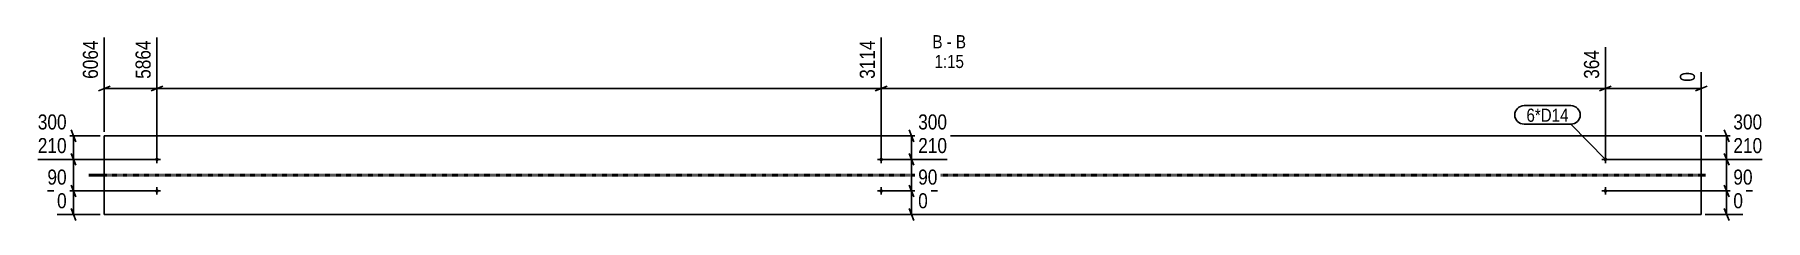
# Model space of a CAD drawing. Header units: millimetres. Extents: x 8 to 64224, y 8 to 3701.
# Drawn here: x 34078 to 40650, y 60 to 768 of the extents above; entities that cross this region are included whole.
import ezdxf

# ---------------------------------------------------------------- set-up
doc = ezdxf.new("R2010")
doc.units = ezdxf.units.MM
doc.linetypes.add('DXK_LINE_DOT2', pattern=[3.9198, 1.9599, -1.9599])
for name, color, linetype in [('MÅLSÆTNING', 7, 'Continuous'), ('STÅL', 7, 'Continuous'), ('TEKST', 7, 'Continuous')]:
    doc.layers.add(name, color=color, linetype=linetype)
doc.styles.add('Arial Narrow', font='ARIALN.TTF', dxfattribs={"height": 0.2})

msp = doc.modelspace()

# ---------------------------------------------------------------- hatches: boundary and pattern name
at = {"layer": 'STÅL', "linetype": 'Continuous'}
for points in [[(34542.6, 285.5, -1), (34542.6, 299.5, -1)], [(37292.6, 285.5, -1), (37292.6, 299.5, -1)], [(40042.6, 285.5, -1), (40042.6, 299.5, -1)], [(34542.6, 165.5, -1), (34542.6, 179.5, -1)], [(37292.6, 165.5, -1), (37292.6, 179.5, -1)], [(40042.6, 165.5, -1), (40042.6, 179.5, -1)]]:
    msp.add_hatch(color=96, dxfattribs=at).paths.add_polyline_path(points)

# ---------------------------------------------------------------- linework, layer by layer
at = {"layer": 'MÅLSÆTNING', "color": 7, "linetype": 'Continuous'}
for p, q in [((34342.6, 397.5), (34342.6, 756.5)), ((34542.6, 307.5), (34542.6, 756.5)), ((34542.6, 307.5), (34542.6, 756.5)), ((37292.6, 307.5), (37292.6, 756.5)), ((37292.6, 307.5), (37292.6, 756.5)), ((40042.6, 307.5), (40042.6, 720)), ((40406.7, 397.5), (40406.7, 625)), ((34365.1, 571.9), (34320.1, 553.9)), ((34342.6, 562.9), (34542.6, 562.9)), ((34565.1, 571.9), (34520.1, 553.9)), ((34520.1, 553.9), (34565.1, 571.9)), ((34542.6, 562.9), (37292.6, 562.9)), ((37315.1, 571.9), (37270.1, 553.9)), ((37270.1, 553.9), (37315.1, 571.9)), ((37292.6, 562.9), (40042.6, 562.9)), ((40020.1, 553.9), (40065.1, 571.9)), ((40384.2, 553.9), (40429.2, 571.9)), ((34216.3, 405), (34234.3, 360)), ((37398.6, 405), (37416.6, 360)), ((40493.9, 405), (40511.9, 360)), ((34327.6, 382.5), (34090.1, 382.5)), ((34225.3, 292.5), (34225.3, 382.5)), ((37371.3, 382.5), (37542.8, 382.5)), ((37407.6, 292.5), (37407.6, 382.5)), ((40421.7, 382.5), (40638.1, 382.5)), ((40502.9, 292.5), (40502.9, 382.5)), ((34527.6, 292.5), (34090.1, 292.5)), ((34527.6, 292.5), (34090.1, 292.5)), ((34234.3, 270), (34216.3, 315)), ((34216.3, 315), (34234.3, 270)), ((34225.3, 172.5), (34225.3, 292.5)), ((37307.6, 292.5), (37542.8, 292.5)), ((37307.6, 292.5), (37542.8, 292.5)), ((37416.6, 270), (37398.6, 315)), ((37398.6, 315), (37416.6, 270)), ((37407.6, 172.5), (37407.6, 292.5)), ((40057.6, 292.5), (40638.1, 292.5)), ((40057.6, 292.5), (40638.1, 292.5)), ((40511.9, 270), (40493.9, 315)), ((40493.9, 315), (40511.9, 270)), ((40502.9, 172.5), (40502.9, 292.5)), ((34527.6, 172.5), (34126.7, 172.5)), ((34527.6, 172.5), (34126.7, 172.5)), ((34234.3, 150), (34216.3, 195)), ((34216.3, 195), (34234.3, 150)), ((34225.3, 82.5), (34225.3, 172.5)), ((37307.6, 172.5), (37506.2, 172.5)), ((37307.6, 172.5), (37506.2, 172.5)), ((37416.6, 150), (37398.6, 195)), ((37398.6, 195), (37416.6, 150)), ((37407.6, 82.5), (37407.6, 172.5)), ((40057.6, 172.5), (40601.5, 172.5)), ((40057.6, 172.5), (40601.5, 172.5)), ((40511.9, 150), (40493.9, 195)), ((40493.9, 195), (40511.9, 150)), ((40502.9, 82.5), (40502.9, 172.5)), ((34327.6, 82.5), (34163.3, 82.5)), ((34234.3, 60), (34216.3, 105)), ((37373, 82.5), (37469.7, 82.5)), ((37416.6, 60), (37398.6, 105)), ((40421.7, 82.5), (40564.9, 82.5)), ((40511.9, 60), (40493.9, 105))]:
    msp.add_line(p, q, dxfattribs=at)
at = {"layer": 'STÅL', "color": 2, "linetype": 'Continuous'}
for p, q in [((34342.6, 382.5), (34342.6, 82.5)), ((34342.6, 382.5), (40406.7, 382.5)), ((40406.7, 382.5), (40406.7, 82.5)), ((34284.5, 235.5), (34342.6, 235.5)), ((34284.5, 229.5), (34342.6, 229.5)), ((34325.8, 229.5), (34325.8, 235.5)), ((40406.7, 235.5), (40422.5, 235.5)), ((40406.7, 229.5), (40422.5, 229.5)), ((40409.1, 229.5), (40409.1, 235.5)), ((34342.6, 82.5), (40406.7, 82.5))]:
    msp.add_line(p, q, dxfattribs=at)
at = {"layer": 'STÅL', "color": 96, "linetype": 'Continuous'}
for p, q in [((34556.6, 292.5), (34528.6, 292.5)), ((34542.6, 278.5), (34542.6, 306.5)), ((37306.6, 292.5), (37278.6, 292.5)), ((37292.6, 278.5), (37292.6, 306.5)), ((40056.6, 292.5), (40028.6, 292.5)), ((40042.6, 278.5), (40042.6, 306.5)), ((34556.6, 172.5), (34528.6, 172.5)), ((34542.6, 158.5), (34542.6, 186.5)), ((37306.6, 172.5), (37278.6, 172.5)), ((37292.6, 158.5), (37292.6, 186.5)), ((40056.6, 172.5), (40028.6, 172.5)), ((40042.6, 158.5), (40042.6, 186.5))]:
    msp.add_line(p, q, dxfattribs=at)
at = {"layer": 'STÅL', "color": 7, "linetype": 'DXK_LINE_DOT2'}
for p, q in [((34342.6, 235.5), (40406.7, 235.5)), ((34342.6, 229.5), (40406.7, 229.5))]:
    msp.add_line(p, q, dxfattribs=at)

# ---------------------------------------------------------------- wipeouts: each hides what was drawn before it
at = {"color": 0, "linetype": 'Continuous'}
msp.add_wipeout([(37525.8, 715.5), (37525.8, 768), (37487.4, 768), (37487.4, 715.5)], dxfattribs=at).dxf.layer = 'TEKST'
at = {"color": 0}
msp.add_wipeout([(39902.7, 435.7), (39902.7, 488.2), (39742.8, 488.2), (39742.8, 435.7)], dxfattribs=at).dxf.layer = 'TEKST'

# ---------------------------------------------------------------- next in the draw order: wipeouts: each hides what was drawn before it
at = {"color": 0, "linetype": 'Continuous'}
for points, layer in [([(34330.6, 757.6), (34246.6, 757.6), (34246.6, 587.3), (34330.6, 587.3)], 'MÅLSÆTNING'), ([(34530.6, 757.6), (34446.6, 757.6), (34446.6, 587.3), (34530.6, 587.3)], 'MÅLSÆTNING'), ([(37280.6, 757.6), (37196.6, 757.6), (37196.6, 587.3), (37280.6, 587.3)], 'MÅLSÆTNING'), ([(40030.6, 721), (39946.6, 721), (39946.6, 587.3), (40030.6, 587.3)], 'MÅLSÆTNING'), ([(34211.8, 394.5), (34211.8, 478.5), (34078.1, 478.5), (34078.1, 394.5)], 'MÅLSÆTNING'), ([(37554.8, 394.5), (37554.8, 478.5), (37421.1, 478.5), (37421.1, 394.5)], 'MÅLSÆTNING'), ([(40650.1, 394.5), (40650.1, 478.5), (40516.4, 478.5), (40516.4, 394.5)], 'MÅLSÆTNING'), ([(34211.8, 184.5), (34211.8, 268.5), (34114.7, 268.5), (34114.7, 184.5)], 'MÅLSÆTNING'), ([(37518.2, 184.5), (37518.2, 268.5), (37421.1, 268.5), (37421.1, 184.5)], 'MÅLSÆTNING'), ([(40613.5, 184.5), (40613.5, 268.5), (40516.4, 268.5), (40516.4, 184.5)], 'MÅLSÆTNING'), ([(37560.6, 715.5), (37560.6, 768), (37541.5, 768), (37541.5, 715.5)], 'TEKST')]:
    msp.add_wipeout(points, dxfattribs=at).dxf.layer = layer
at = {"color": 0}
msp.add_wipeout([(39902.7, 435.7), (39902.7, 488.2), (39742.8, 488.2), (39742.8, 435.7)], dxfattribs=at).dxf.layer = 'TEKST'

# ---------------------------------------------------------------- next in the draw order: linework, layer by layer
at = {"layer": 'MÅLSÆTNING', "color": 7, "linetype": 'Continuous'}
for p, q in [((40042.6, 307.5), (40042.6, 720)), ((40065.1, 571.9), (40020.1, 553.9)), ((40042.6, 562.9), (40406.7, 562.9))]:
    msp.add_line(p, q, dxfattribs=at)
at = {"layer": 'TEKST', "color": 7, "linetype": 'Continuous'}
for p, q in [((39733.8, 497.2), (39911.7, 497.2)), ((39733.8, 426.7), (39911.7, 426.7)), ((40042.6, 292.5), (39911.7, 426.7))]:
    msp.add_line(p, q, dxfattribs=at)
for centre, radius, start, end in [((39733.8, 462), 35.2, 90, 270), ((39911.7, 462), 35.3, 270, 90)]:
    msp.add_arc(centre, radius, start, end, dxfattribs=at)

# ---------------------------------------------------------------- next in the draw order: texts
at = {"layer": 'MÅLSÆTNING', "color": 3, "linetype": 'Continuous', "style": 'Arial Narrow'}
for s, p in [('6064', (34318.6, 599.3)), ('5864', (34518.6, 599.3)), ('3114', (37268.6, 599.3)), ('364', (40018.6, 599.3))]:
    msp.add_text(s, height=57.27, rotation=90.00021, dxfattribs=at).set_placement(p)
for p in [(34090.1, 406.5), (37433.1, 406.5), (40528.4, 406.5)]:
    msp.add_text('300', height=57.27, dxfattribs=at).set_placement(p)
at = {"layer": 'TEKST', "color": 3, "style": 'Arial Narrow'}
msp.add_text('6*D14', height=50.11, dxfattribs=at).set_placement((39742.8, 435.7))

# ---------------------------------------------------------------- next in the draw order: wipeouts: each hides what was drawn before it
at = {"color": 0, "linetype": 'Continuous'}
for points, layer in [([(34211.8, 94.5), (34211.8, 178.5), (34151.3, 178.5), (34151.3, 94.5)], 'MÅLSÆTNING'), ([(37481.7, 94.5), (37481.7, 178.5), (37421.1, 178.5), (37421.1, 94.5)], 'MÅLSÆTNING'), ([(40576.9, 94.5), (40576.9, 178.5), (40516.4, 178.5), (40516.4, 94.5)], 'MÅLSÆTNING'), ([(37614.7, 715.5), (37614.7, 768), (37576.4, 768), (37576.4, 715.5)], 'TEKST')]:
    msp.add_wipeout(points, dxfattribs=at).dxf.layer = layer

# ---------------------------------------------------------------- next in the draw order: texts
at = {"layer": 'MÅLSÆTNING', "color": 3, "linetype": 'Continuous', "style": 'Arial Narrow'}
for s, height, p in [('90', 57.27, (34126.7, 196.5)), ('90', 57.27, (37433.1, 196.5)), ('90', 57.27, (40528.4, 196.5)), ('0', 57.3, (34163.3, 106.5)), ('0', 57.3, (37433.1, 106.5)), ('0', 57.3, (40528.4, 106.5))]:
    msp.add_text(s, height=height, dxfattribs=at).set_placement(p)
at = {"layer": 'TEKST', "color": 3, "linetype": 'Continuous', "style": 'Arial Narrow'}
msp.add_text('-', height=50.1, dxfattribs=at).set_placement((37541.5, 715.5))

# ---------------------------------------------------------------- next in the draw order: wipeouts: each hides what was drawn before it
at = {"color": 0, "linetype": 'Continuous'}
for points, layer in [([(40394.7, 637), (40310.7, 637), (40310.7, 576.4), (40394.7, 576.4)], 'MÅLSÆTNING'), ([(34211.8, 304.5), (34211.8, 388.5), (34078.1, 388.5), (34078.1, 304.5)], 'MÅLSÆTNING'), ([(37554.8, 304.5), (37554.8, 388.5), (37421.1, 388.5), (37421.1, 304.5)], 'MÅLSÆTNING'), ([(40650.1, 304.5), (40650.1, 388.5), (40516.4, 388.5), (40516.4, 304.5)], 'MÅLSÆTNING'), ([(37607.1, 640.5), (37607.1, 693), (37495.1, 693), (37495.1, 640.5)], 'TEKST')]:
    msp.add_wipeout(points, dxfattribs=at).dxf.layer = layer

# ---------------------------------------------------------------- next in the draw order: texts
at = {"layer": 'MÅLSÆTNING', "color": 3, "linetype": 'Continuous', "style": 'Arial Narrow'}
msp.add_text('0', height=57.3, rotation=90.00021, dxfattribs=at).set_placement((40382.7, 588.4))
for p in [(34090.1, 316.5), (37433.1, 316.5), (40528.4, 316.5)]:
    msp.add_text('210', height=57.27, dxfattribs=at).set_placement(p)
at = {"layer": 'TEKST', "color": 3, "linetype": 'Continuous', "style": 'Arial Narrow'}
for s, height, p in [('B', 50.1, (37487.4, 715.5)), ('B', 50.1, (37576.4, 715.5)), ('1:15', 50.11, (37495.1, 640.5))]:
    msp.add_text(s, height=height, dxfattribs=at).set_placement(p)

doc.saveas('drawing.dxf')
